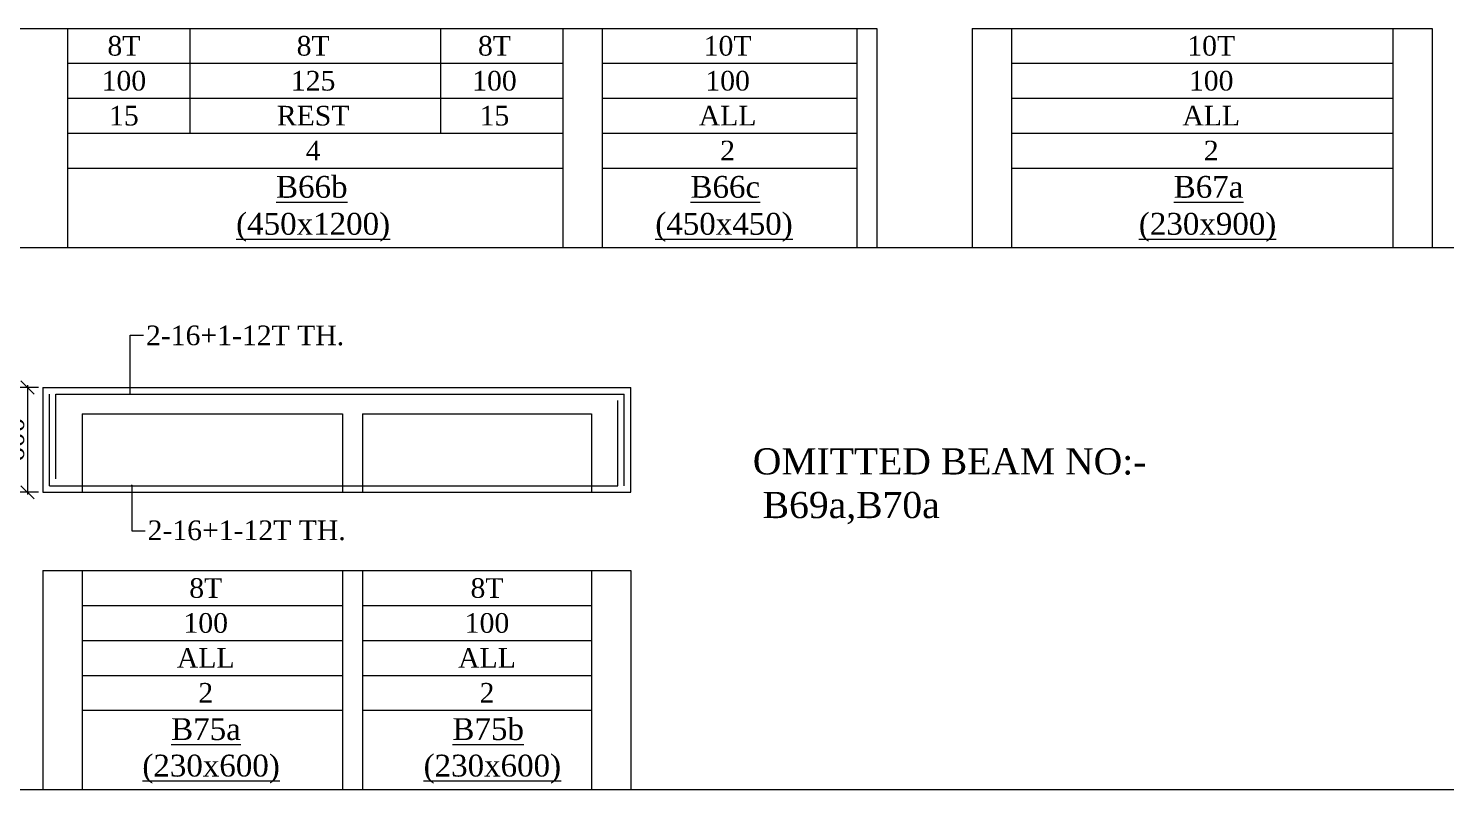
# Model space of a CAD drawing. Header units: millimetres. Extents: x 9781889 to 10654170, y -7832723 to -7608561.
# Drawn here: x 10226641 to 10242863, y -7781674 to -7772955 of the extents above; entities that cross this region are included whole.
import ezdxf
from ezdxf.enums import TextEntityAlignment as Align

# ---------------------------------------------------------------- set-up
doc = ezdxf.new("R2010")
doc.units = ezdxf.units.MM
doc.header["$LTSCALE"] = 10
doc.header["$PDMODE"] = 3
doc.linetypes.add('HIDDEN', pattern=[0.375, 0.25, -0.125])
for name, color, linetype, lineweight in [('S-DIM L.S.', 7, 'Continuous', 0), ('S-L.S.SECTION', 5, 'Continuous', 0), ('S-L.S.SLAB LINE', 252, 'HIDDEN', 0), ('S-L.S.STEEL', 1, 'Continuous', 9), ('S-SECTION MARK', 7, 'Continuous', 0), ('S-SHEET', 251, 'Continuous', 0), ('S-TEXT', 7, 'Continuous', 0), ('S-TEXT L.S. BEAM NO.', 30, 'Continuous', 0), ('S-TEXT. L.S.', 7, 'Continuous', 0)]:
    doc.layers.add(name, color=color, linetype=linetype, lineweight=lineweight)
doc.styles.add('135', font='arial.ttf', dxfattribs={"width": 0.8, "height": 135})
doc.styles.get("Standard").update_dxf_attribs({"font": 'arial.ttf'})
doc.styles.add('TEXT', font='times.ttf')
doc.dimstyles.new('75', dxfattribs={"dimtxt": 135, "dimasz": 90, "dimexe": 0.1, "dimexo": 0.03, "dimgap": 0.09, "dimtad": 1, "dimdec": 0, "dimzin": 0, "dimdsep": 46, "dimtxsty": '135', "dimblk": 'ARCHTICK', "dimcen": 0.09, "dimclrd": 256, "dimclre": 256, "dimclrt": 256, "dimadec": 0, "dimazin": 0, "dimtfac": 1, "dimtdec": 0, "dimtofl": 0, "dimtmove": 1, "dimatfit": 3, "dimldrblk": 'DOTSMALL', "dimfxl": 1, "dimtolj": 1, "dimtzin": 0, "dimlwd": -1, "dimlwe": -1, "dimarcsym": 0})
doc.dimstyles.new('SETU_1', dxfattribs={"dimtxt": 200, "dimasz": 150, "dimexe": 100, "dimexo": 50, "dimgap": 35, "dimtad": 1, "dimdec": 0, "dimzin": 0, "dimdsep": 46, "dimtxsty": 'Standard', "dimblk": 'OBLIQUE', "dimcen": 150, "dimdle": 25, "dimclrd": 256, "dimclre": 7, "dimclrt": 256, "dimadec": 0, "dimazin": 0, "dimtfac": 1, "dimtdec": 0, "dimtofl": 0, "dimtmove": 1, "dimatfit": 3, "dimfxl": 1, "dimtolj": 1, "dimtzin": 0, "dimlwd": -1, "dimlwe": 5, "dimarcsym": 1})

# ---------------------------------------------------------------- blocks, each defined once
blk = doc.blocks.new('_ArchTick')
at = {"color": 0, "linetype": 'ByBlock', "const_width": 0.15}
blk.add_lwpolyline([(-0.5, -0.5), (0.5, 0.5)], dxfattribs=at)
blk = doc.blocks.new('_Oblique')
at = {"color": 0, "linetype": 'ByBlock', "lineweight": -2}
blk.add_line((-0.5, -0.5), (0.5, 0.5), dxfattribs=at)
blk = doc.blocks.new('*D674')
at = {"layer": 'Defpoints', "color": 0, "transparency": 16777216}
for p in [(10226806, -7777068), (10226631, -7778268), (10226806, -7778268)]:
    blk.add_point(p, dxfattribs=at)
at = {"layer": 'S-DIM L.S.', "color": 7, "lineweight": 5, "transparency": 16777216}
for p, q in [((10226756, -7777068), (10226531, -7777068)), ((10226756, -7778268), (10226531, -7778268))]:
    blk.add_line(p, q, dxfattribs=at)
at = {"layer": 'S-DIM L.S.', "transparency": 16777216}
blk.add_line((10226631, -7777043), (10226631, -7778293), dxfattribs=at)
at = {"layer": 'S-DIM L.S.', "transparency": 16777216, "xscale": 150, "yscale": 150, "zscale": 150}
for p, rotation in [((10226631, -7777068), 90), ((10226631, -7778268), 270)]:
    blk.add_blockref('_Oblique', p, dxfattribs=dict(at, rotation=rotation))
at = {"layer": 'S-DIM L.S.', "transparency": 16777216, "insert": (10226481, -7777668), "char_height": 225, "attachment_point": 5, "rotation": 90, "style": 'TEXT'}
blk.add_mtext('\\A1;600', dxfattribs=at)

msp = doc.modelspace()

# ---------------------------------------------------------------- linework, layer by layer
at = {"layer": 'S-L.S.SECTION'}
for p, q in [((10226805.8, -7777068.4, 0), (10233535.9, -7777068.4, 0)), ((10226805.9, -7777068.4, 0), (10226805.9, -7778268.4, 0)), ((10233535.9, -7778268.4, 0), (10233535.9, -7777068.4, 0)), ((10226805.8, -7778268.4, 0), (10233535.9, -7778268.4, 0))]:
    msp.add_line(p, q, dxfattribs=at)
at = {"layer": 'S-L.S.SLAB LINE', "ltscale": 0.3}
for p, q in [((10226805.8, -7777368.4, 0), (10226805.9, -7777368.4, 0)), ((10227255.9, -7777368.4, 0), (10230235.9, -7777368.4, 0)), ((10227255.9, -7777368.4, 0), (10227255.9, -7778268.4, 0)), ((10230235.9, -7777368.4, 0), (10230235.9, -7778268.4, 0)), ((10230465.9, -7777368.4, 0), (10233085.9, -7777368.4, 0)), ((10230465.9, -7777368.4, 0), (10230465.9, -7778268.4, 0)), ((10233085.9, -7777368.4, 0), (10233085.9, -7778268.4, 0))]:
    msp.add_line(p, q, dxfattribs=at)
at = {"layer": 'S-L.S.STEEL'}
for p, q in [((10226880.8, -7778193.4, 0), (10226880.8, -7777143.4, 0)), ((10226955.8, -7777143.4, 0), (10233460.9, -7777143.4, 0)), ((10226955.8, -7778113.7, 0), (10226955.8, -7777143.4, 0)), ((10233460.9, -7778193.4, 0), (10233460.9, -7777143.4, 0)), ((10233385.9, -7778193.4, 0), (10233385.9, -7777218.4, 0)), ((10226880.8, -7778193.4, 0), (10233385.9, -7778193.4, 0))]:
    msp.add_line(p, q, dxfattribs=at)
at = {"layer": 'S-SHEET'}
for p, q in [((10217337, -7772955.4, 0), (10236350.4, -7772955.4, 0)), ((10227087, -7772955.4, 0), (10227087, -7775464.6, 0)), ((10228487, -7772955.4, 0), (10228487, -7774155.4, 0)), ((10231357, -7772955.4, 0), (10231357, -7774155.4, 0)), ((10232757, -7772955.4, 0), (10232757, -7775464.6, 0)), ((10233207, -7772955.4, 0), (10233207, -7775464.6, 0)), ((10236124.5, -7772955.4, 0), (10236124.5, -7775464.6, 0)), ((10236350.4, -7772955.4, 0), (10236350.4, -7775464.6, 0)), ((10237443.2, -7772955.4, 0), (10242707.5, -7772955.4, 0)), ((10237443.2, -7772955.4), (10237443.2, -7775464.6)), ((10237893.2, -7772955.4), (10237893.2, -7775464.6)), ((10242257.5, -7772955.4), (10242257.5, -7775464.6)), ((10242707.5, -7772955.4), (10242707.5, -7775464.6)), ((10227087, -7773355.4, 0), (10232757, -7773355.4, 0)), ((10233207, -7773355.4, 0), (10236124.5, -7773355.4, 0)), ((10237893.2, -7773355.4, 0), (10242257.5, -7773355.4, 0)), ((10227087, -7773755.4, 0), (10232757, -7773755.4, 0)), ((10233207, -7773755.4, 0), (10236124.5, -7773755.4, 0)), ((10237893.2, -7773755.4, 0), (10242257.5, -7773755.4, 0)), ((10227087, -7774155.4, 0), (10232757, -7774155.4, 0)), ((10233207, -7774155.4, 0), (10236124.5, -7774155.4, 0)), ((10237893.2, -7774155.4, 0), (10242257.5, -7774155.4, 0)), ((10227087, -7774555.4, 0), (10232757, -7774555.4, 0)), ((10233207, -7774555.4, 0), (10236124.5, -7774555.4, 0)), ((10237893.2, -7774555.4, 0), (10242257.5, -7774555.4, 0)), ((10201466.6, -7775464.6), (10252800.8, -7775464.6)), ((10217337, -7775464.6), (10236350.4, -7775464.6, 0)), ((10237443.2, -7775464.6, 0), (10242707.5, -7775464.6, 0)), ((10226805.9, -7779164.9, 0), (10233535.9, -7779164.9, 0)), ((10226805.9, -7779164.9, 0), (10226805.9, -7781674.1, 0)), ((10227255.9, -7779164.9, 0), (10227255.9, -7781674.1, 0)), ((10230235.9, -7779164.9, 0), (10230235.9, -7781674.1, 0)), ((10230465.9, -7779164.9, 0), (10230465.9, -7781674.1, 0)), ((10233085.9, -7779164.9, 0), (10233085.9, -7781674.1, 0)), ((10233535.9, -7779164.9, 0), (10233535.9, -7781674.1, 0)), ((10227255.9, -7779564.9, 0), (10230235.9, -7779564.9, 0)), ((10230465.9, -7779564.9, 0), (10233085.9, -7779564.9, 0)), ((10227255.9, -7779964.9, 0), (10230235.9, -7779964.9, 0)), ((10230465.9, -7779964.9, 0), (10233085.9, -7779964.9, 0)), ((10227255.9, -7780364.9, 0), (10230235.9, -7780364.9, 0)), ((10230465.9, -7780364.9, 0), (10233085.9, -7780364.9, 0)), ((10227255.9, -7780764.9, 0), (10230235.9, -7780764.9, 0)), ((10230465.9, -7780764.9, 0), (10233085.9, -7780764.9, 0)), ((10201466.6, -7781674.1), (10252800.8, -7781674.1)), ((10226805.9, -7781674.1, 0), (10233535.9, -7781674.1, 0))]:
    msp.add_line(p, q, dxfattribs=at)

# ---------------------------------------------------------------- texts
at = {"layer": 'S-TEXT', "linetype": 'ByBlock', "style": 'TEXT'}
for s, p in [('8T', (10227734.1, -7773155.4, 0)), ('8T', (10229900.3, -7773155.4, 0)), ('8T', (10231975.5, -7773155.4, 0)), ('10T', (10234644.1, -7773155.4, 0)), ('10T', (10240179.4, -7773155.4, 0)), ('100', (10227734.1, -7773555.4, 0)), ('125', (10229900.3, -7773555.4, 0)), ('100', (10231975.5, -7773555.4, 0)), ('100', (10234644.1, -7773555.4, 0)), ('100', (10240179.4, -7773555.4, 0)), ('15', (10227734.1, -7773955.4, 0)), ('REST', (10229900.3, -7773955.4, 0)), ('15', (10231975.5, -7773955.4, 0)), ('ALL', (10234644.1, -7773955.4, 0)), ('ALL', (10240179.4, -7773955.4, 0)), ('4', (10229900.3, -7774355.4, 0)), ('2', (10234644.1, -7774355.4, 0)), ('2', (10240179.4, -7774355.4, 0)), ('8T', (10228670.8, -7779364.9, 0)), ('8T', (10231890.2, -7779364.9, 0)), ('100', (10228670.8, -7779764.9, 0)), ('100', (10231890.2, -7779764.9, 0)), ('ALL', (10228670.8, -7780164.9, 0)), ('ALL', (10231890.2, -7780164.9, 0)), ('2', (10228670.8, -7780564.9, 0)), ('2', (10231890.2, -7780564.9, 0))]:
    msp.add_text(s, height=225, dxfattribs=at).set_placement(p, align=Align.MIDDLE_CENTER)
at = {"layer": 'S-TEXT L.S. BEAM NO.', "color": 7, "linetype": 'ByBlock', "style": 'TEXT'}
for s, p in [('%%UB66b', (10229475.6, -7774896, 0)), ('%%U(450x1200)', (10229019.3, -7775319, 0))]:
    msp.add_text(s, height=250, dxfattribs=at).set_placement(p)
at = {"layer": 'S-TEXT L.S. BEAM NO.', "color": 145, "linetype": 'ByBlock', "style": 'TEXT'}
for s, p in [('%%UB66c', (10234219.3, -7774896, 0)), ('%%U(450x450)', (10233816.3, -7775319, 0))]:
    msp.add_text(s, height=250, dxfattribs=at).set_placement(p)
at = {"layer": 'S-TEXT L.S. BEAM NO.', "color": 211, "linetype": 'ByBlock', "style": 'TEXT'}
for s, p in [('%%UB67a', (10239750.5, -7774896, 0)), ('%%U(230x900)', (10239351.6, -7775319, 0))]:
    msp.add_text(s, height=250, dxfattribs=at).set_placement(p)
at = {"layer": 'S-TEXT L.S. BEAM NO.', "color": 3, "linetype": 'ByBlock', "style": 'TEXT'}
for s, p in [('OMITTED BEAM NO:- ', (10234932.4, -7778064.3)), (' B69a,B70a ', (10234932.4, -7778564.2))]:
    msp.add_text(s, height=300, dxfattribs=at).set_placement(p)
at = {"layer": 'S-TEXT L.S. BEAM NO.', "color": 1, "linetype": 'ByBlock', "style": 'TEXT'}
for s, p in [('%%UB75a', (10228275.4, -7781105.5, 0)), ('%%UB75b', (10231494.8, -7781105.5, 0)), ('%%U(230x600)', (10227945.6, -7781523.6, 0)), ('%%U(230x600)', (10231165, -7781523.6, 0))]:
    msp.add_text(s, height=250, dxfattribs=at).set_placement(p)
at = {"layer": 'S-TEXT. L.S.', "style": 'TEXT'}
for p in [(10227987.2, -7776584.1, 0), (10228005.5, -7778816.2, 0)]:
    msp.add_text('2-16+1-12T TH.', height=225, dxfattribs=at).set_placement(p)

# ---------------------------------------------------------------- dimensions: what is measured, and where the dimension line sits
at = {"layer": 'S-DIM L.S.', "color": 7}
dim = msp.add_linear_dim(base=(10226630.7, -7778268.4, 0), p1=(10226805.8, -7777068.4, 0), p2=(10226805.8, -7778268.4, 0), angle=90, dimstyle='SETU_1', override={"dimtxt": 225, "dimlfac": 0.5, "dimtxsty": 'TEXT'}, dxfattribs=at)
dim.commit()
dim.dimension.update_dxf_attribs({"geometry": '*D674', "text_midpoint": (10226481.2, -7777668.4, 0)})

# ---------------------------------------------------------------- leaders
at = {"layer": 'S-SECTION MARK'}
for points in [[(10227805.5, -7777143.4, 0), (10227805.5, -7776468.9, 0), (10227958.1, -7776468.9, 0)], [(10227823.9, -7778189.4, 0), (10227823.9, -7778711.4, 0), (10227976.4, -7778711.4, 0)]]:
    msp.add_leader(points, dimstyle='75', override={"dimasz": 75}, dxfattribs=at)

doc.saveas('drawing.dxf')
